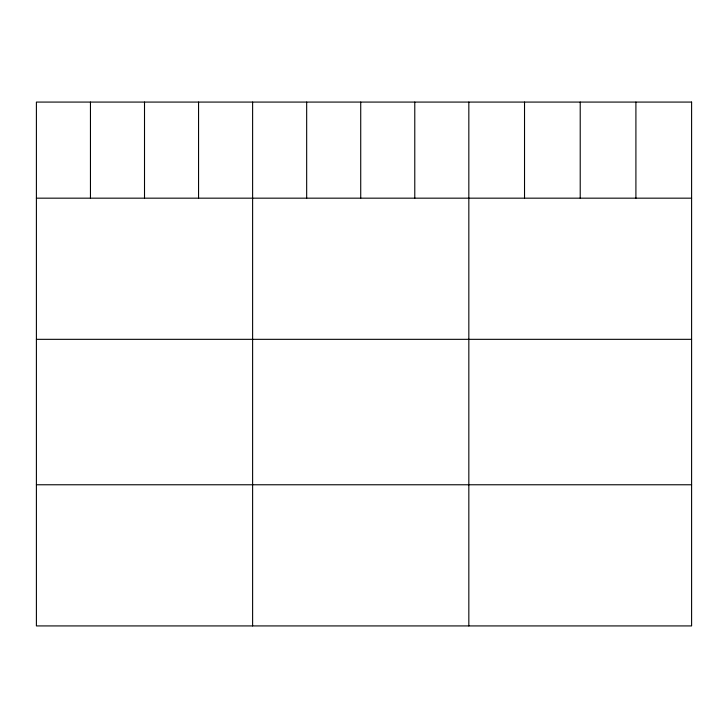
<?xml version="1.0" encoding="UTF-8"?>
<svg xmlns="http://www.w3.org/2000/svg" width="728" height="728" viewBox="0 0 728 728"><rect width="100%" height="100%" fill="white"/><g stroke="black" fill="none" stroke-linecap="round" stroke-linejoin="round"><path stroke-width="1.09" d="M36.4 198.171L691.6 198.171M36.4 339.33L691.6 339.33M36.4 484.766L691.6 484.766M635.908 102.075L635.908 198.171M580.216 102.075L580.216 198.171M524.524 102.075L524.524 198.171M468.832 102.075L468.832 625.925M414.778 102.075L414.778 198.171M360.724 102.075L360.724 198.171M306.67 102.075L306.67 198.171M252.616 102.075L252.616 625.925M198.562 102.075L198.562 198.171M144.508 102.075L144.508 198.171M90.454 102.075L90.454 198.171M691.6 102.075L36.4 102.075L36.4 625.925L691.6 625.925L691.6 102.075"/></g></svg>
